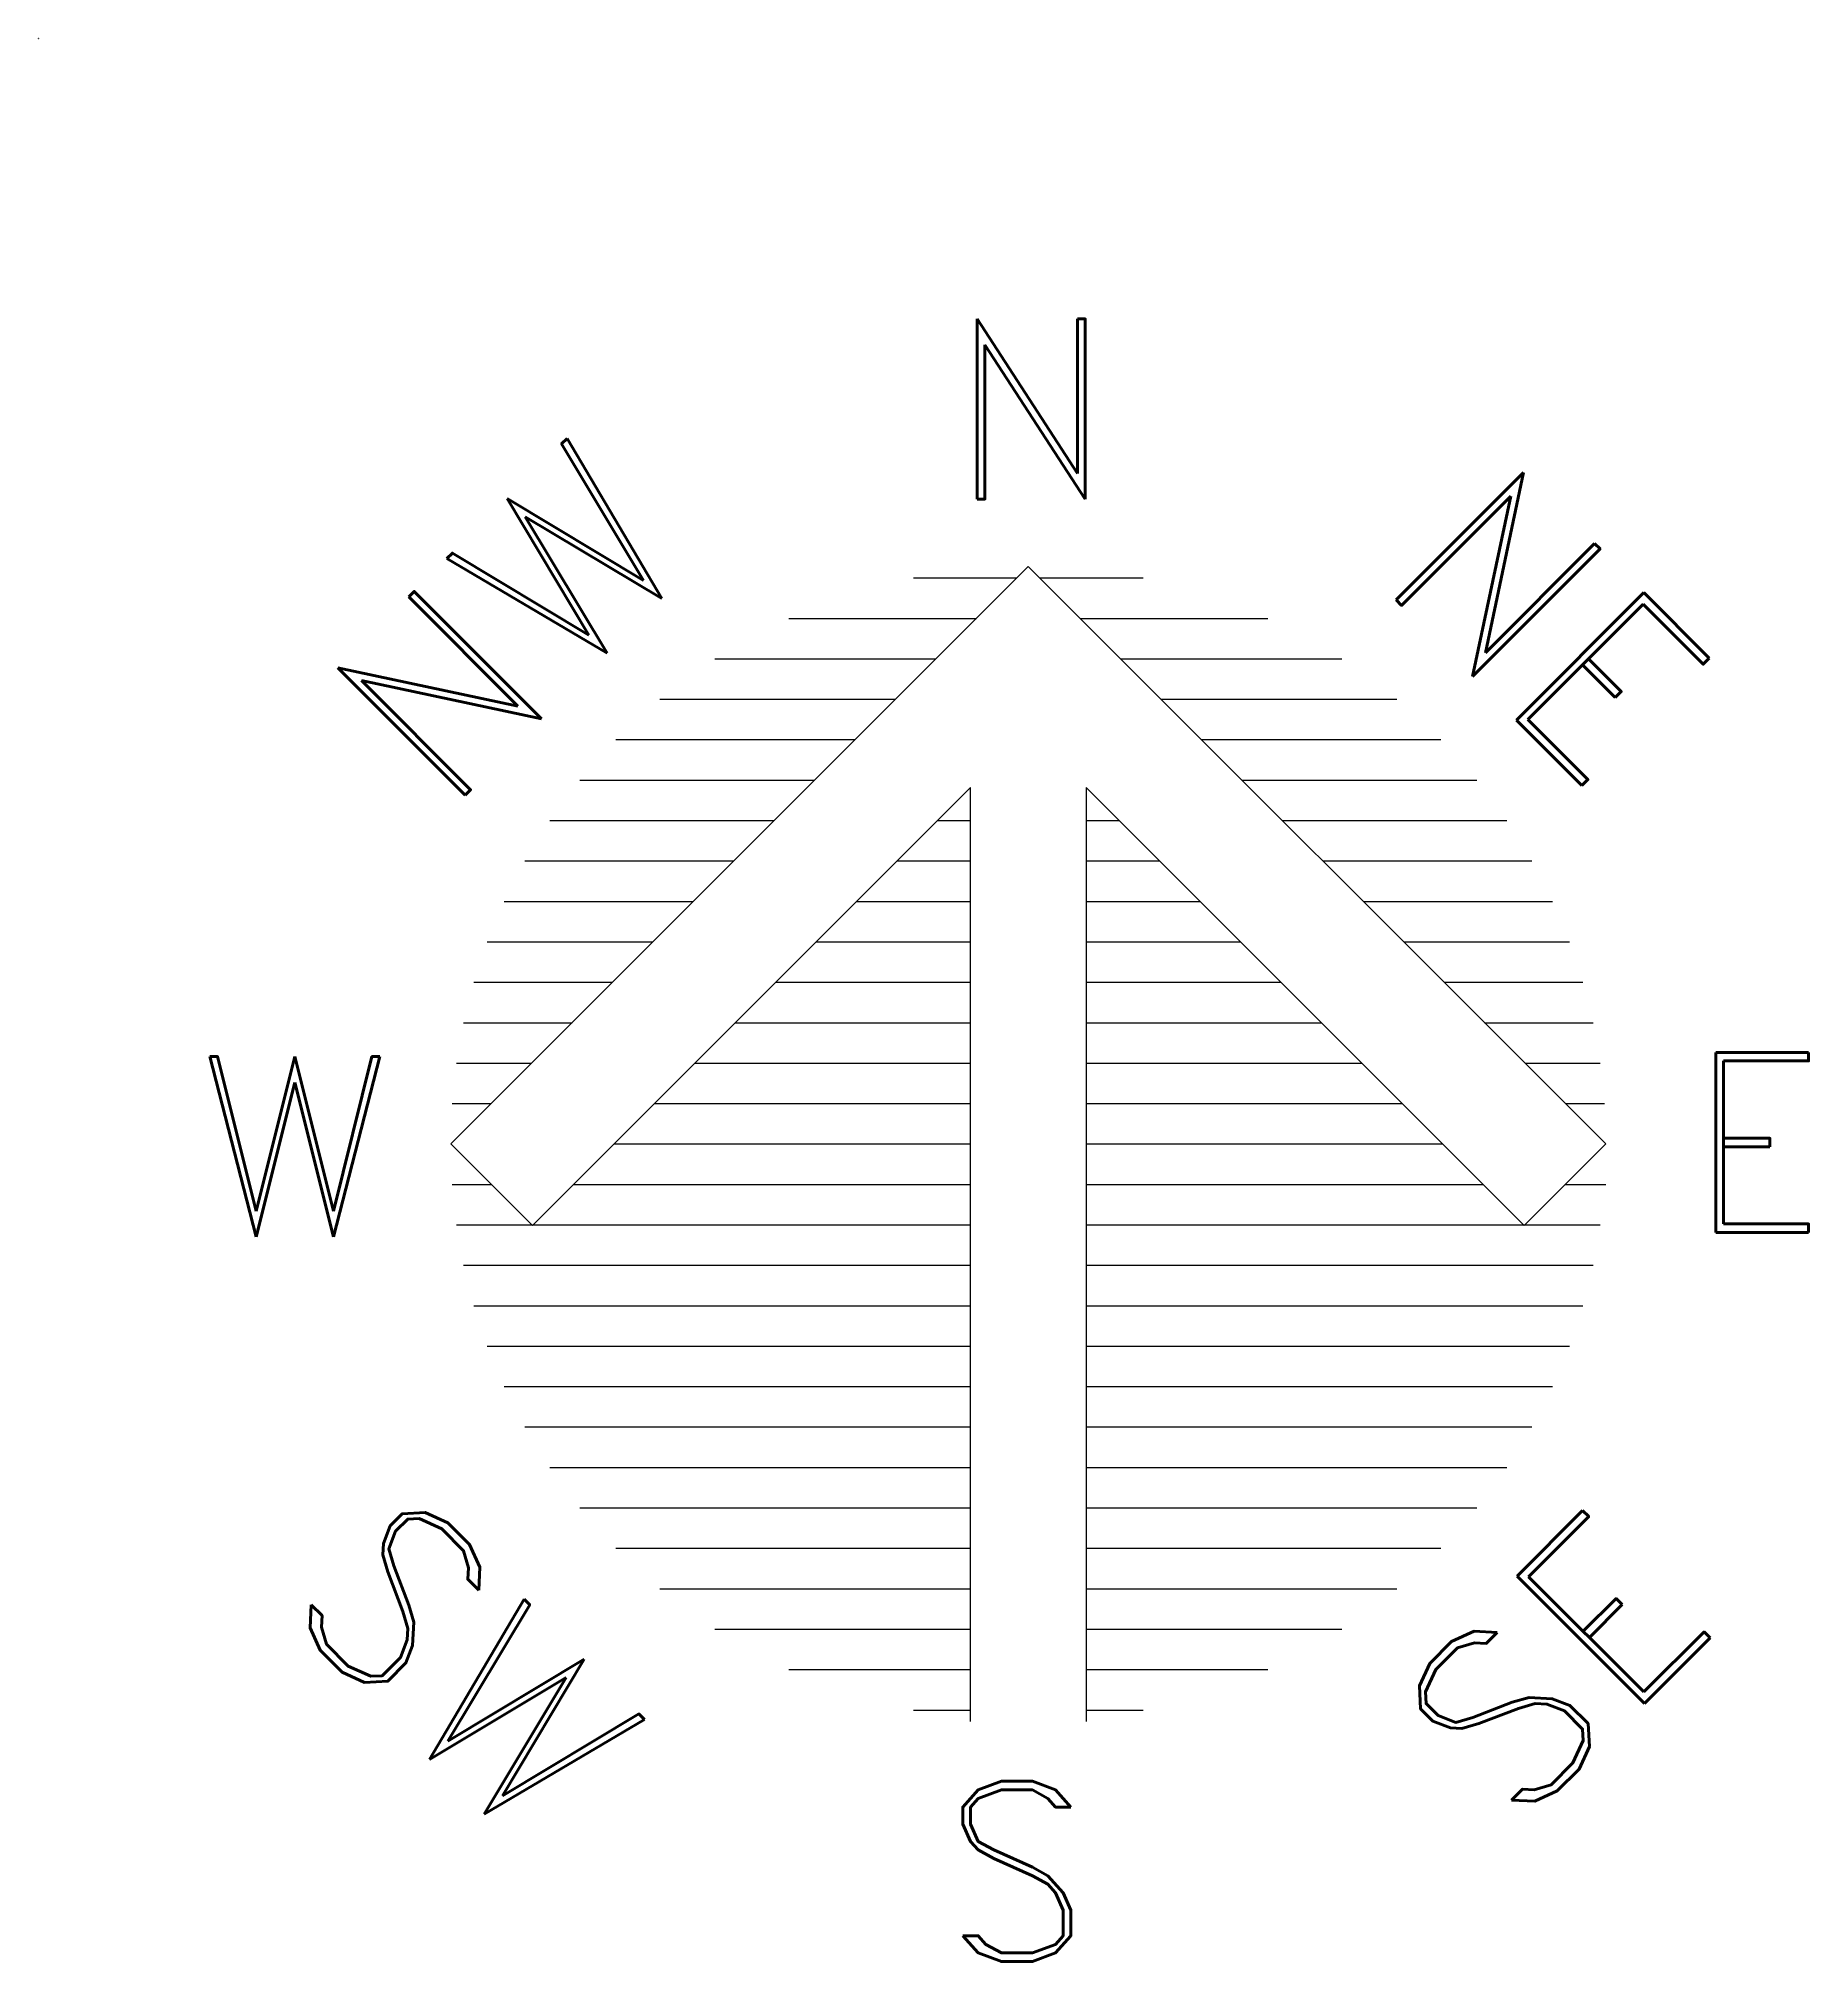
# Paper-space layout 'Site Plan' of a CAD drawing. Header units: inches. Extents: x 0 to 1125405, y -1222713 to 7.
# The model-space entities are those that its viewports show. They can reach past a viewport. Long polylines and large blocks are cut down to what shows.
import ezdxf
from ezdxf.enums import TextEntityAlignment as Align

# ---------------------------------------------------------------- set-up
doc = ezdxf.new("R2010")
doc.units = ezdxf.units.IN
doc.header["$MEASUREMENT"] = 0
doc.linetypes.add('94', pattern=[0])
doc.layers.get('0').update_dxf_attribs({"lineweight": 0})
for name, color, linetype, lineweight in [('E - 1 ENVIRONMENTAL CONSERVATION', 74, 'Continuous', 0), ('Proposed Footpath', 64, '94', 20), ('Proposed Road', 253, 'Continuous', 30)]:
    doc.layers.add(name, color=color, linetype=linetype, lineweight=lineweight)
doc.layers.add('E - 6 LOCAL GREEN SPACE SYSTEM', color=7, linetype='Continuous', lineweight=0, true_color=0xa1d600)
doc.layers.add('UV - 1 VILLAGE SQUARE', color=7, linetype='Continuous', lineweight=0, true_color=0xf84e3f)
doc.styles.add('ROMAND', font='ROMAND')
doc.styles.get("Standard").update_dxf_attribs({"font": 'times.ttf'})

# ---------------------------------------------------------------- blocks, each defined once
blk = doc.blocks.new('north 05')
for p, q in [((-49, -49), (1, 1)), ((-8.95, 0), (0, 0)), ((1, 1), (51, -49)), ((2, 0), (10.95, 0)), ((-19.73, -3.5), (-3.5, -3.5)), ((5.5, -3.5), (21.73, -3.5)), ((-26.13, -7), (-7, -7)), ((9, -7), (28.13, -7)), ((-30.9, -10.5), (-10.5, -10.5)), ((12.5, -10.5), (32.9, -10.5)), ((-34.71, -14), (-14, -14)), ((16, -14), (36.71, -14)), ((-4, -18.14), (-41.93, -56.07)), ((-37.83, -17.5), (-17.5, -17.5)), ((-4, -99), (-4, -18.14)), ((43.93, -56.07), (6, -18.14)), ((6, -18.14), (6, -99)), ((19.5, -17.5), (39.83, -17.5)), ((-40.42, -21), (-21, -21)), ((-6.86, -21), (-4, -21)), ((6, -21), (8.86, -21)), ((23, -21), (42.42, -21)), ((-42.59, -24.5), (-24.5, -24.5)), ((-10.36, -24.5), (-4, -24.5)), ((6, -24.5), (12.36, -24.5)), ((26.5, -24.5), (44.59, -24.5)), ((-44.38, -28), (-28, -28)), ((-13.86, -28), (-4, -28)), ((6, -28), (15.86, -28)), ((30, -28), (46.38, -28)), ((-45.84, -31.5), (-31.5, -31.5)), ((-17.36, -31.5), (-4, -31.5)), ((6, -31.5), (19.36, -31.5)), ((33.5, -31.5), (47.84, -31.5)), ((-47, -35), (-35, -35)), ((-20.86, -35), (-4, -35)), ((6, -35), (22.86, -35)), ((37, -35), (49, -35)), ((-47.89, -38.5), (-38.5, -38.5)), ((-24.36, -38.5), (-4, -38.5)), ((6, -38.5), (26.36, -38.5)), ((40.5, -38.5), (49.89, -38.5)), ((-48.51, -42), (-42, -42)), ((-27.86, -42), (-4, -42)), ((6, -42), (29.86, -42)), ((44, -42), (50.51, -42)), ((-48.88, -45.5), (-45.5, -45.5)), ((-31.36, -45.5), (-4, -45.5)), ((6, -45.5), (33.36, -45.5)), ((47.5, -45.5), (50.88, -45.5)), ((-41.93, -56.07), (-49, -49)), ((-34.86, -49), (-4, -49)), ((6, -49), (36.86, -49)), ((51, -49), (43.93, -56.07)), ((-48.88, -52.5), (-45.5, -52.5)), ((-38.36, -52.5), (-4, -52.5)), ((6, -52.5), (40.36, -52.5)), ((47.5, -52.5), (51, -52.5)), ((-48.51, -56), (-4, -56)), ((6, -56), (50.51, -56)), ((-47.89, -59.5), (-4, -59.5)), ((6, -59.5), (49.89, -59.5)), ((-47, -63), (-4, -63)), ((6, -63), (49, -63)), ((-45.84, -66.5), (-4, -66.5)), ((6, -66.5), (47.84, -66.5)), ((-44.38, -70), (-4, -70)), ((6, -70), (46.38, -70)), ((-42.59, -73.5), (-4, -73.5)), ((6, -73.5), (44.59, -73.5)), ((-40.42, -77), (-4, -77)), ((6, -77), (42.42, -77)), ((-37.83, -80.5), (-4, -80.5)), ((6, -80.5), (39.83, -80.5)), ((-34.71, -84), (-4, -84)), ((6, -84), (36.71, -84)), ((-30.9, -87.5), (-4, -87.5)), ((6, -87.5), (32.9, -87.5)), ((-26.13, -91), (-4, -91)), ((6, -91), (28.13, -91)), ((-19.73, -94.5), (-4, -94.5)), ((6, -94.5), (21.73, -94.5)), ((-8.95, -98), (-4, -98)), ((6, -98), (10.95, -98))]:
    blk.add_line(p, q)
at = {"style": 'ROMAND'}
for s, p in [('N', (1.25, 14.62)), ('W', (-62.5, -49.24)), ('E', (64.19, -48.87)), ('S', (0.01, -111.97))]:
    blk.add_text(s, height=15.6, dxfattribs=at).set_placement(p, align=Align.MIDDLE)
for s, rotation, p in [('NW', 45, (-43.81, -3.84)), ('NE', 315, (46.16, -4.19)), ('SW', 315, (-47.68, -94.4)), ('SE', 45, (46.7, -94.05))]:
    blk.add_text(s, height=15.6, rotation=rotation, dxfattribs=at).set_placement(p, align=Align.MIDDLE)

msp = doc.modelspace()

# ---------------------------------------------------------------- linework, layer by layer
at = {"layer": 'E - 1 ENVIRONMENTAL CONSERVATION', "elevation": 557}
for points in [[(139490, 2992595), (139483, 2992587), (139476, 2992579), (139461, 2992592), (139458, 2992589), (139473, 2992576), (139466, 2992567), (139459, 2992559)], [(139477, 2992559), (139477, 2992562), (139479, 2992567), (139480, 2992570), (139481, 2992574), (139485, 2992578), (139488, 2992582), (139491, 2992586)], [(139491, 2992586), (139488, 2992582), (139485, 2992578), (139481, 2992574), (139480, 2992570), (139479, 2992567), (139477, 2992562), (139477, 2992559)], [(139476, 2992557), (139480, 2992563), (139485, 2992569), (139490, 2992576), (139495, 2992582)]]:
    msp.add_lwpolyline(points, dxfattribs=at)
at = {"layer": 'E - 6 LOCAL GREEN SPACE SYSTEM'}
for points in [[(139490, 2992595), (139483, 2992587), (139476, 2992579), (139461, 2992592), (139458, 2992589), (139473, 2992576), (139466, 2992567), (139459, 2992559)], [(139477, 2992559), (139477, 2992562), (139479, 2992567), (139480, 2992570), (139481, 2992574), (139485, 2992578), (139488, 2992582), (139491, 2992586)]]:
    msp.add_lwpolyline(points, dxfattribs=at)
at = {"layer": 'Proposed Footpath', "elevation": 559}
for points in [[(139418, 2992547), (139440, 2992574), (139451, 2992588), (139457, 2992595)], [(139456, 2992596), (139450, 2992589), (139439, 2992575)], [(139426, 2992549), (139444, 2992571), (139455, 2992585), (139461, 2992593), (139464, 2992597)]]:
    msp.add_lwpolyline(points, dxfattribs=at)
msp.add_lwpolyline([(139463, 2992598), (139460, 2992593), (139454, 2992586), (139443, 2992572), (139424, 2992549, 0.02003506)], format="xyb", dxfattribs=at)
at = {"layer": 'Proposed Road'}
msp.add_lwpolyline([(139487, 2992562), (139487, 2992562), (139487, 2992563), (139488, 2992563), (139488, 2992564), (139489, 2992564), (139489, 2992565), (139489, 2992566), (139490, 2992566), (139490, 2992567)], dxfattribs=at)
msp.add_lwpolyline([(139461, 2992600), (139451, 2992588), (139440, 2992574), (139418, 2992547, -0.31718039)], format="xyb", dxfattribs=at)
at = {"layer": 'UV - 1 VILLAGE SQUARE', "ltscale": 10}
msp.add_lwpolyline([(139439, 2992575), (139450, 2992589), (139456, 2992596)], dxfattribs=at)

psp = doc.layouts.new('Site Plan')

# ---------------------------------------------------------------- linework, layer by layer
at = {"linetype": 'Continuous'}
psp.add_lwpolyline([(0, 0), (11, 0), (11, 7), (0, 7)], close=True, dxfattribs=at)
at = {"ltscale": 10}
for points in [[(0, 6), (11, 6)], [(0, 1), (4, 1)], [(2, 1), (2, 0)], [(8, 6), (11, 6)], [(8, 3), (8, 2)], [(10, 2), (10, 3)], [(10, 1), (10, 0)]]:
    psp.add_lwpolyline(points, dxfattribs=at)
for points in [[(0, 1), (10, 1)], [(0, 1), (10, 1)], [(3, 1), (3, 0)], [(4, 1), (4, 0)], [(4, 1), (4, 0)], [(5, 0), (5, 1)], [(7, 1), (7, 0)], [(8, 7), (8, 1)], [(8, 5), (11, 5)], [(8, 5), (11, 5)], [(8, 5), (11, 5)], [(8, 5), (11, 5)], [(8, 4), (11, 4)], [(8, 4), (11, 4)], [(8, 4), (11, 4)], [(8, 4), (11, 4)], [(8, 4), (11, 4)], [(8, 3), (11, 3)], [(8, 3), (11, 3)], [(8, 3), (11, 3)], [(8, 3), (11, 3)], [(8, 3), (11, 3)], [(8, 3), (11, 3)], [(8, 3), (11, 3)], [(8, 3), (11, 3)], [(8, 3), (11, 3)], [(8, 2), (11, 2)], [(9, 4), (9, 5)]]:
    psp.add_lwpolyline(points)

# ---------------------------------------------------------------- block references
for p, xscale, yscale, zscale in [((4, 1), 0.002932218285710415, 0.002932218285710415, 0.002932218285710415), ((622006, -342999), 7344.845631315739, 7344.845631315739, 7344.845631315739)]:
    psp.add_blockref('north 05', p, dxfattribs=dict(xscale=xscale, yscale=yscale, zscale=zscale))

# ---------------------------------------------------------------- texts
at = {"attachment_point": 1}
for s, width, heights, insert, char_height in [('Plot Owner:  Dependra Giri ', 2.18, [0], (0, 1), 0.1), ('Tharm No. ', 1.05, [0], (0, 1), 0.1), ('8', 1.05, [0], (0, 0), 0.1), ('Plot No. ', 1.05, [0], (2, 1), 0.1), ('{\\fTimes New Roman|b1|i0|c0|p18;GB1-30}', 1.05, [0], (2, 0), 0.1), ('Samtse Dzongkhag ', 3.76, [0], (3, 7), 0.2), ('Not to \\PScale ', 1.05, [0], (3, 1), 0.1), ('Scale', 1.05, [0], (3, 1), 0.1), ('{\\fArial Baltic|b0|i0|c186|p34;Date of Issue}:', 1.05, [0], (4, 1), 0.1), ('{\\fArial Baltic|b0|i0|c0|p34;15/08/2022}', 1.05, [0], (4, 1), 0.1), ('Prepared By: ', 1.05, [0], (6, 1), 0.1), ('Urban Planner {\\fArial Baltic|b0|i0|c186|p34;  }', 1.05, [0.102], (6, 0), 0.05), ('Tika Ram Acharja ', 1.42, [0], (6, 0), 0.05), ('Approved By:', 1.05, [0], (7, 1), 0.1), ('Dzongdag {\\fArial Baltic|b0|i0|c186|p34; }', 1.05, [0.102], (7, 0), 0.05), ('Pasang Dorji ', 1.05, [0], (7, 0), 0.05), ('Official Site Plan ', 2.18, [0], (8, 6), 0.1), ('Gola Local Area Plan 2013-2030', 2.18, [0], (8, 6), 0.1), ('{\\fArial Baltic|b0|i0|c186|p34;Precinct}:{\\fArial Baltic|b0|i0|c186|p34; }', 1.05, [0], (8, 5), 0.05), ('Plot Area:{\\fArial Baltic|b0|i0|c186|p34; }', 1.05, [0], (8, 5), 0.05), ('Minimum Setbacks {\\fArial Baltic|b0|i0|c186|p34;: }', 1.05, [0], (8, 5), 0.05), ('Coverage {\\fArial Baltic|b0|i0|c186|p34;: }', 1.05, [0], (8, 4), 0.05), ('Maximum number of floors permissible  ', 1.09, [0], (8, 4), 0.05), ('Plot Subdivision ', 1.05, [0], (8, 4), 0.05), ('{\\fArial Baltic|b0|i0|c0|p34;Point ID}', 1.05, [0], (8, 3), 0.05), ('{\\fArial Baltic|b0|i0|c0|p34;SGO10001}', 1.05, [0], (8, 3), 0.05), ('{\\fArial Baltic|b0|i0|c0|p34;SGO10002}', 1.05, [0], (8, 3), 0.05), ('{\\fArial Baltic|b0|i0|c0|p34;SGO10018}', 1.05, [0], (8, 3), 0.05), ('{\\fArial Baltic|b0|i0|c0|p34;SGO10019}', 1.05, [0], (8, 3), 0.05), ('Notes:', 1.05, [0], (8, 2), 0.1), ('\\pi-0.15,l0.2,t0.2;1.^IThe designer must submit the site plan showing setbacks, parking spaces etc along with the drawings (2 copies in A3 paper\\P2.^IThe Gola Local Area Plan Development Control Regulations shall be referred for uses permissible and other planning and development regulations \\P3.^IThe contour interval is at 1 m\\P4.^IAny doscrepencies shall be immediately reported to the Dzongkhag Engineering and Human Settlement Sector, Samtse. \\P5.^IThis official site Plan is valid only for  2 years from the date of issuance ', 3.22, [0], (8, 2), 0.05), ('{\\fArial Baltic|b0|i0|c0|p34;Urban Village 1 (UV1)}', 1.05, [0], (9, 5), 0.05), ('2400 sq.Ft', 1.05, [0], (9, 5), 0.05), ('1.5 m on the front, 2m on two sides and 5 on the side accomodating septic tank', 2.08, [0], (9, 5), 0.05), ('Coordinates ', 1.05, [0], (9, 4), 0.1), ('Not Permitted ', 1.05, [0], (9, 4), 0.05), ('2', 1.05, [0], (9, 4), 0.05), ('45%', 1.05, [0], (9, 4), 0.05), ('{\\fArial Baltic|b0|i0|c186|p34;Eastings }(X)', 1.05, [0], (9, 3), 0.05), ('{\\fArial Baltic|b0|i0|c0|p34;139458.03}', 1.05, [0], (9, 3), 0.05), ('{\\fArial Baltic|b0|i0|c0|p34;139450.94     }', 1.05, [0], (9, 3), 0.05), ('{\\fArial Baltic|b0|i0|c0|p34;139473.19  }', 1.05, [0], (9, 3), 0.05), ('{\\fArial Baltic|b0|i0|c0|p34;139466.13   }', 1.05, [0], (9, 3), 0.05), ('Northings (Y)', 1.05, [0], (10, 3), 0.05), ('{\\fArial Baltic|b0|i0|c0|p34;2992588.99 }', 1.05, [0], (10, 3), 0.05), ('{\\fArial Baltic|b0|i0|c0|p34;2992580.34}', 1.05, [0], (10, 3), 0.05), ('{\\fArial Baltic|b0|i0|c0|p34;2992576.04}', 1.05, [0], (10, 3), 0.05), ('{\\fArial Baltic|b0|i0|c0|p34;2992567.37}', 1.05, [0], (10, 3), 0.05)]:
    psp.add_mtext_dynamic_manual_height_columns(s, width=width, gutter_width=1, heights=heights, dxfattribs=dict(at, insert=insert, char_height=char_height))

# ---------------------------------------------------------------- viewports
at = {"layer": '0', "ltscale": 10, "view_target_point": (70275, 1496695)}
psp.add_viewport(center=(4, 4), size=(7.55, 4.84), view_center_point=(69189, 1495884), view_height=32.16, dxfattribs=at)

doc.saveas('drawing.dxf')
